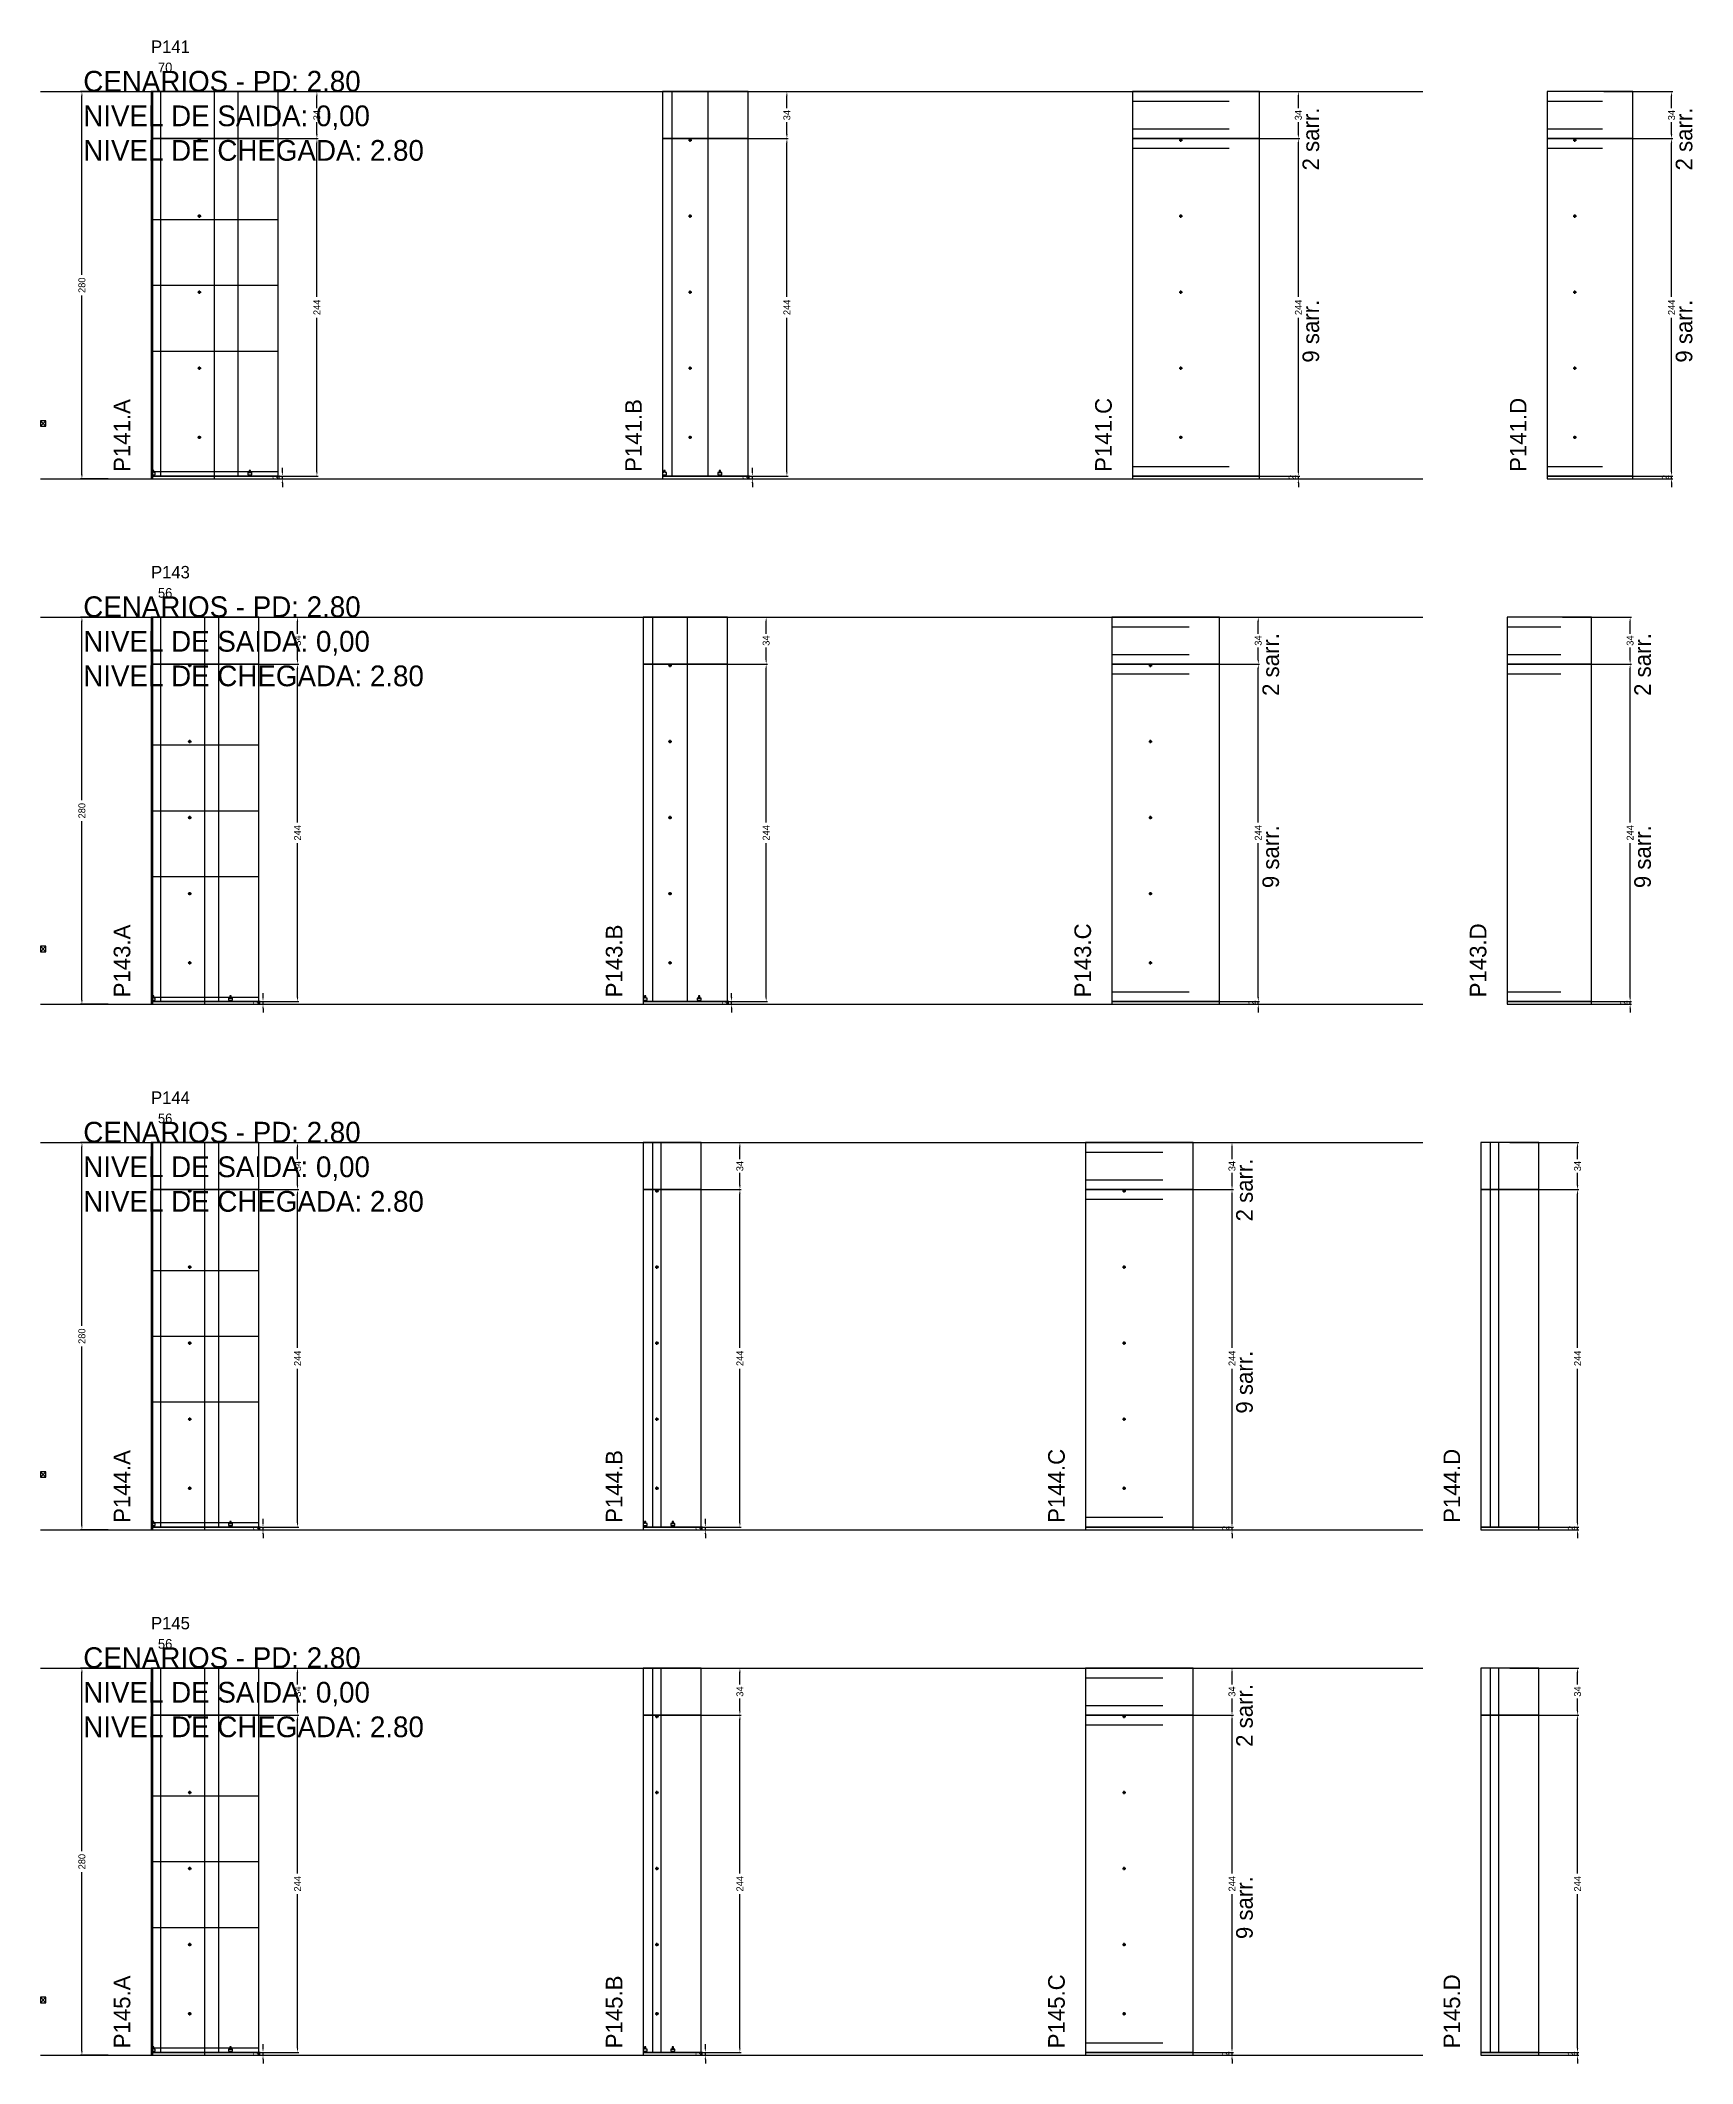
# Model space of a CAD drawing. Header units: centimetres. Extents: x -10500 to 4121, y -45226 to 295.
# Drawn here: x -7000 to -5805, y -35346 to -33883 of the extents above; entities that cross this region are included whole.
import ezdxf

# ---------------------------------------------------------------- set-up
doc = ezdxf.new("R2010")
doc.units = ezdxf.units.CM
doc.linetypes.add('DASHED', pattern=[2, -2])
for name, color, linetype in [('CHAPA', 140, 'Continuous'), ('COTA', 241, 'Continuous'), ('COTAS FURACAO', 16, 'Continuous'), ('Madeira', 30, 'Continuous'), ('MEIO_PONT', 160, 'Continuous'), ('NOMENCLATURA', 7, 'Continuous'), ('Nível', 160, 'Continuous'), ('Painéis', 200, 'Continuous'), ('Perfil Metálico', 150, 'Continuous'), ('SARR_2.2x7', 40, 'Continuous'), ('SARRAFO DE PRESSAO', 200, 'Continuous'), ('texto', 7, 'Continuous'), ('TEXTO_GERAL', 7, 'Continuous')]:
    doc.layers.add(name, color=color, linetype=linetype)
doc.dimstyles.new('PAINEL-NOVA', dxfattribs={"dimtxt": 5, "dimasz": 3, "dimexe": 1, "dimexo": 1, "dimgap": 1, "dimtad": 1, "dimcen": 2.5, "dimazin": 3, "dimtfac": 1, "dimtmove": 0, "dimatfit": 3})

# ---------------------------------------------------------------- blocks, each defined once
blk = doc.blocks.new('_CLOSEDFILLED')
at = {"color": 0, "linetype": 'BYBLOCK'}
blk.add_solid([(-1, 0.16), (0, 0), (-1, -0.16)], dxfattribs=at)
blk = doc.blocks.new('*D2315')
for p, q in [((-6951, -33920), (-6971, -33920)), ((-6970, -34052.5), (-6970, -33923)), ((-6970, -34197), (-6970, -34067.5)), ((-6951, -34200), (-6971, -34200))]:
    blk.add_line(p, q)
at = {"layer": 'Defpoints'}
for p in [(-6950, -33920), (-6970, -34200), (-6950, -34200)]:
    blk.add_point(p, dxfattribs=at)
at = {"layer": 'COTA', "xscale": 3, "yscale": 3}
for p, rotation in [((-6970, -33920), 90), ((-6970, -34200), 270)]:
    blk.add_blockref('_CLOSEDFILLED', p, dxfattribs=dict(at, rotation=rotation))
at = {"layer": 'COTA', "insert": (-6970, -34060), "char_height": 5, "attachment_point": 5, "rotation": 90}
blk.add_mtext('280', dxfattribs=at)
blk = doc.blocks.new('MULDURA')
at = {"layer": 'Paineis'}
for p, q in [((0, 0), (4, 4)), ((4, 0), (0, 4))]:
    blk.add_line(p, q, dxfattribs=at)
blk.add_lwpolyline([(0, 0), (4, 0), (4, 4), (0, 4)], close=True, dxfattribs=at)
blk = doc.blocks.new('*D2317')
for p, q in [((-6849, -33954), (-6799, -33954)), ((-6800, -34068.5), (-6800, -33957)), ((-6800, -34195), (-6800, -34083.5)), ((-6849, -34198), (-6799, -34198))]:
    blk.add_line(p, q)
at = {"layer": 'Defpoints'}
for p in [(-6850, -33954), (-6850, -34198), (-6800, -34198)]:
    blk.add_point(p, dxfattribs=at)
at = {"layer": 'COTA', "xscale": 3, "yscale": 3}
for p, rotation in [((-6800, -33954), 90), ((-6800, -34198), 270)]:
    blk.add_blockref('_CLOSEDFILLED', p, dxfattribs=dict(at, rotation=rotation))
at = {"layer": 'COTA', "insert": (-6800, -34076), "char_height": 5, "attachment_point": 5, "rotation": 90}
blk.add_mtext('244', dxfattribs=at)
blk = doc.blocks.new('*D2318')
for p, q in [((-6849, -33920), (-6799, -33920)), ((-6800, -33932), (-6800, -33923)), ((-6849, -33954), (-6799, -33954)), ((-6800, -33951), (-6800, -33942))]:
    blk.add_line(p, q)
at = {"layer": 'Defpoints'}
for p in [(-6850, -33920), (-6850, -33954), (-6800, -33954)]:
    blk.add_point(p, dxfattribs=at)
at = {"layer": 'COTA', "xscale": 3, "yscale": 3}
for p, rotation in [((-6800, -33920), 90), ((-6800, -33954), 270)]:
    blk.add_blockref('_CLOSEDFILLED', p, dxfattribs=dict(at, rotation=rotation))
at = {"layer": 'COTA', "insert": (-6800, -33937), "char_height": 5, "attachment_point": 5, "rotation": 90}
blk.add_mtext('34', dxfattribs=at)
blk = doc.blocks.new('SLIPTEE')
at = {"layer": 'Paineis'}
blk.add_lwpolyline([(0, 0), (3, 0), (3, 1.5), (2, 1.5), (2, 3), (1, 3), (1, 1.5), (0, 1.5)], close=True, dxfattribs=at)
blk = doc.blocks.new('SLIPTDD')
at = {"layer": 'Paineis'}
blk.add_line((0, 1.5), (3, 1.5), dxfattribs=at)
blk.add_lwpolyline([(0, 0), (3, 0), (3, 1.5), (2, 1.5), (2, 3), (1, 3), (1, 1.5), (0, 1.5)], close=True, dxfattribs=at)
blk = doc.blocks.new('furacao')
at = {"layer": 'COTAS FURACAO'}
for p, q in [((-1.2, 0), (1.2, 0)), ((0, -1.2), (0, 1.2))]:
    blk.add_line(p, q, dxfattribs=at)
blk.add_circle((0, 0), 0.8, dxfattribs=at)
blk = doc.blocks.new('*D2320')
for p, q in [((-6509, -33954), (-6459, -33954)), ((-6460, -34068.5), (-6460, -33957)), ((-6460, -34195), (-6460, -34083.5)), ((-6509, -34198), (-6459, -34198))]:
    blk.add_line(p, q)
at = {"layer": 'Defpoints'}
for p in [(-6510, -33954), (-6510, -34198), (-6460, -34198)]:
    blk.add_point(p, dxfattribs=at)
at = {"layer": 'COTA', "xscale": 3, "yscale": 3}
for p, rotation in [((-6460, -33954), 90), ((-6460, -34198), 270)]:
    blk.add_blockref('_CLOSEDFILLED', p, dxfattribs=dict(at, rotation=rotation))
at = {"layer": 'COTA', "insert": (-6460, -34076), "char_height": 5, "attachment_point": 5, "rotation": 90}
blk.add_mtext('244', dxfattribs=at)
blk = doc.blocks.new('*D2321')
for p, q in [((-6509, -33920), (-6459, -33920)), ((-6460, -33932), (-6460, -33923)), ((-6509, -33954), (-6459, -33954)), ((-6460, -33951), (-6460, -33942))]:
    blk.add_line(p, q)
at = {"layer": 'Defpoints'}
for p in [(-6510, -33920), (-6510, -33954), (-6460, -33954)]:
    blk.add_point(p, dxfattribs=at)
at = {"layer": 'COTA', "xscale": 3, "yscale": 3}
for p, rotation in [((-6460, -33920), 90), ((-6460, -33954), 270)]:
    blk.add_blockref('_CLOSEDFILLED', p, dxfattribs=dict(at, rotation=rotation))
at = {"layer": 'COTA', "insert": (-6460, -33937), "char_height": 5, "attachment_point": 5, "rotation": 90}
blk.add_mtext('34', dxfattribs=at)
blk = doc.blocks.new('*D2323')
for p, q in [((-6139, -33954), (-6089, -33954)), ((-6090, -34068.5), (-6090, -33957)), ((-6090, -34195), (-6090, -34083.5)), ((-6139, -34198), (-6089, -34198))]:
    blk.add_line(p, q)
at = {"layer": 'Defpoints'}
for p in [(-6140, -33954), (-6140, -34198), (-6090, -34198)]:
    blk.add_point(p, dxfattribs=at)
at = {"layer": 'COTA', "xscale": 3, "yscale": 3}
for p, rotation in [((-6090, -33954), 90), ((-6090, -34198), 270)]:
    blk.add_blockref('_CLOSEDFILLED', p, dxfattribs=dict(at, rotation=rotation))
at = {"layer": 'COTA', "insert": (-6090, -34076), "char_height": 5, "attachment_point": 5, "rotation": 90}
blk.add_mtext('244', dxfattribs=at)
blk = doc.blocks.new('*D2324')
for p, q in [((-6139, -33920), (-6089, -33920)), ((-6090, -33932), (-6090, -33923)), ((-6139, -33954), (-6089, -33954)), ((-6090, -33951), (-6090, -33942))]:
    blk.add_line(p, q)
at = {"layer": 'Defpoints'}
for p in [(-6140, -33920), (-6140, -33954), (-6090, -33954)]:
    blk.add_point(p, dxfattribs=at)
at = {"layer": 'COTA', "xscale": 3, "yscale": 3}
for p, rotation in [((-6090, -33920), 90), ((-6090, -33954), 270)]:
    blk.add_blockref('_CLOSEDFILLED', p, dxfattribs=dict(at, rotation=rotation))
at = {"layer": 'COTA', "insert": (-6090, -33937), "char_height": 5, "attachment_point": 5, "rotation": 90}
blk.add_mtext('34', dxfattribs=at)
blk = doc.blocks.new('*D2326')
for p, q in [((-5869, -33954), (-5819, -33954)), ((-5820, -34068.5), (-5820, -33957)), ((-5820, -34195), (-5820, -34083.5)), ((-5869, -34198), (-5819, -34198))]:
    blk.add_line(p, q)
at = {"layer": 'Defpoints'}
for p in [(-5870, -33954), (-5870, -34198), (-5820, -34198)]:
    blk.add_point(p, dxfattribs=at)
at = {"layer": 'COTA', "xscale": 3, "yscale": 3}
for p, rotation in [((-5820, -33954), 90), ((-5820, -34198), 270)]:
    blk.add_blockref('_CLOSEDFILLED', p, dxfattribs=dict(at, rotation=rotation))
at = {"layer": 'COTA', "insert": (-5820, -34076), "char_height": 5, "attachment_point": 5, "rotation": 90}
blk.add_mtext('244', dxfattribs=at)
blk = doc.blocks.new('*D2327')
for p, q in [((-5869, -33920), (-5819, -33920)), ((-5820, -33932), (-5820, -33923)), ((-5869, -33954), (-5819, -33954)), ((-5820, -33951), (-5820, -33942))]:
    blk.add_line(p, q)
at = {"layer": 'Defpoints'}
for p in [(-5870, -33920), (-5870, -33954), (-5820, -33954)]:
    blk.add_point(p, dxfattribs=at)
at = {"layer": 'COTA', "xscale": 3, "yscale": 3}
for p, rotation in [((-5820, -33920), 90), ((-5820, -33954), 270)]:
    blk.add_blockref('_CLOSEDFILLED', p, dxfattribs=dict(at, rotation=rotation))
at = {"layer": 'COTA', "insert": (-5820, -33937), "char_height": 5, "attachment_point": 5, "rotation": 90}
blk.add_mtext('34', dxfattribs=at)
blk = doc.blocks.new('*D2341')
for p, q in [((-6951, -34300), (-6971, -34300)), ((-6970, -34432.5), (-6970, -34303)), ((-6970, -34577), (-6970, -34447.5)), ((-6951, -34580), (-6971, -34580))]:
    blk.add_line(p, q)
at = {"layer": 'Defpoints'}
for p in [(-6950, -34300), (-6970, -34580), (-6950, -34580)]:
    blk.add_point(p, dxfattribs=at)
at = {"layer": 'COTA', "xscale": 3, "yscale": 3}
for p, rotation in [((-6970, -34300), 90), ((-6970, -34580), 270)]:
    blk.add_blockref('_CLOSEDFILLED', p, dxfattribs=dict(at, rotation=rotation))
at = {"layer": 'COTA', "insert": (-6970, -34440), "char_height": 5, "attachment_point": 5, "rotation": 90}
blk.add_mtext('280', dxfattribs=at)
blk = doc.blocks.new('*D2343')
for p, q in [((-6863, -34334), (-6813, -34334)), ((-6814, -34448.5), (-6814, -34337)), ((-6814, -34575), (-6814, -34463.5)), ((-6863, -34578), (-6813, -34578))]:
    blk.add_line(p, q)
at = {"layer": 'Defpoints'}
for p in [(-6864, -34334), (-6864, -34578), (-6814, -34578)]:
    blk.add_point(p, dxfattribs=at)
at = {"layer": 'COTA', "xscale": 3, "yscale": 3}
for p, rotation in [((-6814, -34334), 90), ((-6814, -34578), 270)]:
    blk.add_blockref('_CLOSEDFILLED', p, dxfattribs=dict(at, rotation=rotation))
at = {"layer": 'COTA', "insert": (-6814, -34456), "char_height": 5, "attachment_point": 5, "rotation": 90}
blk.add_mtext('244', dxfattribs=at)
blk = doc.blocks.new('*D2344')
for p, q in [((-6863, -34300), (-6813, -34300)), ((-6814, -34312), (-6814, -34303)), ((-6863, -34334), (-6813, -34334)), ((-6814, -34331), (-6814, -34322))]:
    blk.add_line(p, q)
at = {"layer": 'Defpoints'}
for p in [(-6864, -34300), (-6864, -34334), (-6814, -34334)]:
    blk.add_point(p, dxfattribs=at)
at = {"layer": 'COTA', "xscale": 3, "yscale": 3}
for p, rotation in [((-6814, -34300), 90), ((-6814, -34334), 270)]:
    blk.add_blockref('_CLOSEDFILLED', p, dxfattribs=dict(at, rotation=rotation))
at = {"layer": 'COTA', "insert": (-6814, -34317), "char_height": 5, "attachment_point": 5, "rotation": 90}
blk.add_mtext('34', dxfattribs=at)
blk = doc.blocks.new('*D2346')
for p, q in [((-6524, -34334), (-6474, -34334)), ((-6475, -34448.5), (-6475, -34337)), ((-6475, -34575), (-6475, -34463.5)), ((-6524, -34578), (-6474, -34578))]:
    blk.add_line(p, q)
at = {"layer": 'Defpoints'}
for p in [(-6525, -34334), (-6525, -34578), (-6475, -34578)]:
    blk.add_point(p, dxfattribs=at)
at = {"layer": 'COTA', "xscale": 3, "yscale": 3}
for p, rotation in [((-6475, -34334), 90), ((-6475, -34578), 270)]:
    blk.add_blockref('_CLOSEDFILLED', p, dxfattribs=dict(at, rotation=rotation))
at = {"layer": 'COTA', "insert": (-6475, -34456), "char_height": 5, "attachment_point": 5, "rotation": 90}
blk.add_mtext('244', dxfattribs=at)
blk = doc.blocks.new('*D2347')
for p, q in [((-6524, -34300), (-6474, -34300)), ((-6475, -34312), (-6475, -34303)), ((-6524, -34334), (-6474, -34334)), ((-6475, -34331), (-6475, -34322))]:
    blk.add_line(p, q)
at = {"layer": 'Defpoints'}
for p in [(-6525, -34300), (-6525, -34334), (-6475, -34334)]:
    blk.add_point(p, dxfattribs=at)
at = {"layer": 'COTA', "xscale": 3, "yscale": 3}
for p, rotation in [((-6475, -34300), 90), ((-6475, -34334), 270)]:
    blk.add_blockref('_CLOSEDFILLED', p, dxfattribs=dict(at, rotation=rotation))
at = {"layer": 'COTA', "insert": (-6475, -34317), "char_height": 5, "attachment_point": 5, "rotation": 90}
blk.add_mtext('34', dxfattribs=at)
blk = doc.blocks.new('*D2349')
for p, q in [((-6168, -34334), (-6118, -34334)), ((-6119, -34448.5), (-6119, -34337)), ((-6119, -34575), (-6119, -34463.5)), ((-6168, -34578), (-6118, -34578))]:
    blk.add_line(p, q)
at = {"layer": 'Defpoints'}
for p in [(-6169, -34334), (-6169, -34578), (-6119, -34578)]:
    blk.add_point(p, dxfattribs=at)
at = {"layer": 'COTA', "xscale": 3, "yscale": 3}
for p, rotation in [((-6119, -34334), 90), ((-6119, -34578), 270)]:
    blk.add_blockref('_CLOSEDFILLED', p, dxfattribs=dict(at, rotation=rotation))
at = {"layer": 'COTA', "insert": (-6119, -34456), "char_height": 5, "attachment_point": 5, "rotation": 90}
blk.add_mtext('244', dxfattribs=at)
blk = doc.blocks.new('*D2350')
for p, q in [((-6168, -34300), (-6118, -34300)), ((-6119, -34312), (-6119, -34303)), ((-6168, -34334), (-6118, -34334)), ((-6119, -34331), (-6119, -34322))]:
    blk.add_line(p, q)
at = {"layer": 'Defpoints'}
for p in [(-6169, -34300), (-6169, -34334), (-6119, -34334)]:
    blk.add_point(p, dxfattribs=at)
at = {"layer": 'COTA', "xscale": 3, "yscale": 3}
for p, rotation in [((-6119, -34300), 90), ((-6119, -34334), 270)]:
    blk.add_blockref('_CLOSEDFILLED', p, dxfattribs=dict(at, rotation=rotation))
at = {"layer": 'COTA', "insert": (-6119, -34317), "char_height": 5, "attachment_point": 5, "rotation": 90}
blk.add_mtext('34', dxfattribs=at)
blk = doc.blocks.new('*D2352')
for p, q in [((-5899, -34334), (-5849, -34334)), ((-5850, -34448.5), (-5850, -34337)), ((-5850, -34575), (-5850, -34463.5)), ((-5899, -34578), (-5849, -34578))]:
    blk.add_line(p, q)
at = {"layer": 'Defpoints'}
for p in [(-5900, -34334), (-5900, -34578), (-5850, -34578)]:
    blk.add_point(p, dxfattribs=at)
at = {"layer": 'COTA', "xscale": 3, "yscale": 3}
for p, rotation in [((-5850, -34334), 90), ((-5850, -34578), 270)]:
    blk.add_blockref('_CLOSEDFILLED', p, dxfattribs=dict(at, rotation=rotation))
at = {"layer": 'COTA', "insert": (-5850, -34456), "char_height": 5, "attachment_point": 5, "rotation": 90}
blk.add_mtext('244', dxfattribs=at)
blk = doc.blocks.new('*D2353')
for p, q in [((-5899, -34300), (-5849, -34300)), ((-5850, -34312), (-5850, -34303)), ((-5899, -34334), (-5849, -34334)), ((-5850, -34331), (-5850, -34322))]:
    blk.add_line(p, q)
at = {"layer": 'Defpoints'}
for p in [(-5900, -34300), (-5900, -34334), (-5850, -34334)]:
    blk.add_point(p, dxfattribs=at)
at = {"layer": 'COTA', "xscale": 3, "yscale": 3}
for p, rotation in [((-5850, -34300), 90), ((-5850, -34334), 270)]:
    blk.add_blockref('_CLOSEDFILLED', p, dxfattribs=dict(at, rotation=rotation))
at = {"layer": 'COTA', "insert": (-5850, -34317), "char_height": 5, "attachment_point": 5, "rotation": 90}
blk.add_mtext('34', dxfattribs=at)
blk = doc.blocks.new('*D2367')
for p, q in [((-6951, -34680), (-6971, -34680)), ((-6970, -34812.5), (-6970, -34683)), ((-6970, -34957), (-6970, -34827.5)), ((-6951, -34960), (-6971, -34960))]:
    blk.add_line(p, q)
at = {"layer": 'Defpoints'}
for p in [(-6950, -34680), (-6970, -34960), (-6950, -34960)]:
    blk.add_point(p, dxfattribs=at)
at = {"layer": 'COTA', "xscale": 3, "yscale": 3}
for p, rotation in [((-6970, -34680), 90), ((-6970, -34960), 270)]:
    blk.add_blockref('_CLOSEDFILLED', p, dxfattribs=dict(at, rotation=rotation))
at = {"layer": 'COTA', "insert": (-6970, -34820), "char_height": 5, "attachment_point": 5, "rotation": 90}
blk.add_mtext('280', dxfattribs=at)
blk = doc.blocks.new('*D2369')
for p, q in [((-6863, -34714), (-6813, -34714)), ((-6814, -34828.5), (-6814, -34717)), ((-6814, -34955), (-6814, -34843.5)), ((-6863, -34958), (-6813, -34958))]:
    blk.add_line(p, q)
at = {"layer": 'Defpoints'}
for p in [(-6864, -34714), (-6864, -34958), (-6814, -34958)]:
    blk.add_point(p, dxfattribs=at)
at = {"layer": 'COTA', "xscale": 3, "yscale": 3}
for p, rotation in [((-6814, -34714), 90), ((-6814, -34958), 270)]:
    blk.add_blockref('_CLOSEDFILLED', p, dxfattribs=dict(at, rotation=rotation))
at = {"layer": 'COTA', "insert": (-6814, -34836), "char_height": 5, "attachment_point": 5, "rotation": 90}
blk.add_mtext('244', dxfattribs=at)
blk = doc.blocks.new('*D2370')
for p, q in [((-6863, -34680), (-6813, -34680)), ((-6814, -34692), (-6814, -34683)), ((-6814, -34711), (-6814, -34702)), ((-6863, -34714), (-6813, -34714))]:
    blk.add_line(p, q)
at = {"layer": 'Defpoints'}
for p in [(-6864, -34680), (-6864, -34714), (-6814, -34714)]:
    blk.add_point(p, dxfattribs=at)
at = {"layer": 'COTA', "xscale": 3, "yscale": 3}
for p, rotation in [((-6814, -34680), 90), ((-6814, -34714), 270)]:
    blk.add_blockref('_CLOSEDFILLED', p, dxfattribs=dict(at, rotation=rotation))
at = {"layer": 'COTA', "insert": (-6814, -34697), "char_height": 5, "attachment_point": 5, "rotation": 90}
blk.add_mtext('34', dxfattribs=at)
blk = doc.blocks.new('*D2372')
for p, q in [((-6543, -34714), (-6493, -34714)), ((-6494, -34828.5), (-6494, -34717)), ((-6494, -34955), (-6494, -34843.5)), ((-6543, -34958), (-6493, -34958))]:
    blk.add_line(p, q)
at = {"layer": 'Defpoints'}
for p in [(-6544, -34714), (-6544, -34958), (-6494, -34958)]:
    blk.add_point(p, dxfattribs=at)
at = {"layer": 'COTA', "xscale": 3, "yscale": 3}
for p, rotation in [((-6494, -34714), 90), ((-6494, -34958), 270)]:
    blk.add_blockref('_CLOSEDFILLED', p, dxfattribs=dict(at, rotation=rotation))
at = {"layer": 'COTA', "insert": (-6494, -34836), "char_height": 5, "attachment_point": 5, "rotation": 90}
blk.add_mtext('244', dxfattribs=at)
blk = doc.blocks.new('*D2373')
for p, q in [((-6543, -34680), (-6493, -34680)), ((-6494, -34692), (-6494, -34683)), ((-6494, -34711), (-6494, -34702)), ((-6543, -34714), (-6493, -34714))]:
    blk.add_line(p, q)
at = {"layer": 'Defpoints'}
for p in [(-6544, -34680), (-6544, -34714), (-6494, -34714)]:
    blk.add_point(p, dxfattribs=at)
at = {"layer": 'COTA', "xscale": 3, "yscale": 3}
for p, rotation in [((-6494, -34680), 90), ((-6494, -34714), 270)]:
    blk.add_blockref('_CLOSEDFILLED', p, dxfattribs=dict(at, rotation=rotation))
at = {"layer": 'COTA', "insert": (-6494, -34697), "char_height": 5, "attachment_point": 5, "rotation": 90}
blk.add_mtext('34', dxfattribs=at)
blk = doc.blocks.new('*D2375')
for p, q in [((-6187, -34714), (-6137, -34714)), ((-6138, -34828.5), (-6138, -34717)), ((-6138, -34955), (-6138, -34843.5)), ((-6187, -34958), (-6137, -34958))]:
    blk.add_line(p, q)
at = {"layer": 'Defpoints'}
for p in [(-6188, -34714), (-6188, -34958), (-6138, -34958)]:
    blk.add_point(p, dxfattribs=at)
at = {"layer": 'COTA', "xscale": 3, "yscale": 3}
for p, rotation in [((-6138, -34714), 90), ((-6138, -34958), 270)]:
    blk.add_blockref('_CLOSEDFILLED', p, dxfattribs=dict(at, rotation=rotation))
at = {"layer": 'COTA', "insert": (-6138, -34836), "char_height": 5, "attachment_point": 5, "rotation": 90}
blk.add_mtext('244', dxfattribs=at)
blk = doc.blocks.new('*D2376')
for p, q in [((-6187, -34680), (-6137, -34680)), ((-6138, -34692), (-6138, -34683)), ((-6138, -34711), (-6138, -34702)), ((-6187, -34714), (-6137, -34714))]:
    blk.add_line(p, q)
at = {"layer": 'Defpoints'}
for p in [(-6188, -34680), (-6188, -34714), (-6138, -34714)]:
    blk.add_point(p, dxfattribs=at)
at = {"layer": 'COTA', "xscale": 3, "yscale": 3}
for p, rotation in [((-6138, -34680), 90), ((-6138, -34714), 270)]:
    blk.add_blockref('_CLOSEDFILLED', p, dxfattribs=dict(at, rotation=rotation))
at = {"layer": 'COTA', "insert": (-6138, -34697), "char_height": 5, "attachment_point": 5, "rotation": 90}
blk.add_mtext('34', dxfattribs=at)
blk = doc.blocks.new('*D2378')
for p, q in [((-5937, -34714), (-5887, -34714)), ((-5888, -34828.5), (-5888, -34717)), ((-5888, -34955), (-5888, -34843.5)), ((-5937, -34958), (-5887, -34958))]:
    blk.add_line(p, q)
at = {"layer": 'Defpoints'}
for p in [(-5938, -34714), (-5938, -34958), (-5888, -34958)]:
    blk.add_point(p, dxfattribs=at)
at = {"layer": 'COTA', "xscale": 3, "yscale": 3}
for p, rotation in [((-5888, -34714), 90), ((-5888, -34958), 270)]:
    blk.add_blockref('_CLOSEDFILLED', p, dxfattribs=dict(at, rotation=rotation))
at = {"layer": 'COTA', "insert": (-5888, -34836), "char_height": 5, "attachment_point": 5, "rotation": 90}
blk.add_mtext('244', dxfattribs=at)
blk = doc.blocks.new('*D2379')
for p, q in [((-5937, -34680), (-5887, -34680)), ((-5888, -34692), (-5888, -34683)), ((-5888, -34711), (-5888, -34702)), ((-5937, -34714), (-5887, -34714))]:
    blk.add_line(p, q)
at = {"layer": 'Defpoints'}
for p in [(-5938, -34680), (-5938, -34714), (-5888, -34714)]:
    blk.add_point(p, dxfattribs=at)
at = {"layer": 'COTA', "xscale": 3, "yscale": 3}
for p, rotation in [((-5888, -34680), 90), ((-5888, -34714), 270)]:
    blk.add_blockref('_CLOSEDFILLED', p, dxfattribs=dict(at, rotation=rotation))
at = {"layer": 'COTA', "insert": (-5888, -34697), "char_height": 5, "attachment_point": 5, "rotation": 90}
blk.add_mtext('34', dxfattribs=at)
blk = doc.blocks.new('*D2393')
for p, q in [((-6951, -35060), (-6971, -35060)), ((-6970, -35192.5), (-6970, -35063)), ((-6970, -35337), (-6970, -35207.5)), ((-6951, -35340), (-6971, -35340))]:
    blk.add_line(p, q)
at = {"layer": 'Defpoints'}
for p in [(-6950, -35060), (-6970, -35340), (-6950, -35340)]:
    blk.add_point(p, dxfattribs=at)
at = {"layer": 'COTA', "xscale": 3, "yscale": 3}
for p, rotation in [((-6970, -35060), 90), ((-6970, -35340), 270)]:
    blk.add_blockref('_CLOSEDFILLED', p, dxfattribs=dict(at, rotation=rotation))
at = {"layer": 'COTA', "insert": (-6970, -35200), "char_height": 5, "attachment_point": 5, "rotation": 90}
blk.add_mtext('280', dxfattribs=at)
blk = doc.blocks.new('*D2395')
for p, q in [((-6863, -35094), (-6813, -35094)), ((-6814, -35208.5), (-6814, -35097)), ((-6814, -35335), (-6814, -35223.5)), ((-6863, -35338), (-6813, -35338))]:
    blk.add_line(p, q)
at = {"layer": 'Defpoints'}
for p in [(-6864, -35094), (-6864, -35338), (-6814, -35338)]:
    blk.add_point(p, dxfattribs=at)
at = {"layer": 'COTA', "xscale": 3, "yscale": 3}
for p, rotation in [((-6814, -35094), 90), ((-6814, -35338), 270)]:
    blk.add_blockref('_CLOSEDFILLED', p, dxfattribs=dict(at, rotation=rotation))
at = {"layer": 'COTA', "insert": (-6814, -35216), "char_height": 5, "attachment_point": 5, "rotation": 90}
blk.add_mtext('244', dxfattribs=at)
blk = doc.blocks.new('*D2396')
for p, q in [((-6863, -35060), (-6813, -35060)), ((-6814, -35072), (-6814, -35063)), ((-6814, -35091), (-6814, -35082)), ((-6863, -35094), (-6813, -35094))]:
    blk.add_line(p, q)
at = {"layer": 'Defpoints'}
for p in [(-6864, -35060), (-6864, -35094), (-6814, -35094)]:
    blk.add_point(p, dxfattribs=at)
at = {"layer": 'COTA', "xscale": 3, "yscale": 3}
for p, rotation in [((-6814, -35060), 90), ((-6814, -35094), 270)]:
    blk.add_blockref('_CLOSEDFILLED', p, dxfattribs=dict(at, rotation=rotation))
at = {"layer": 'COTA', "insert": (-6814, -35077), "char_height": 5, "attachment_point": 5, "rotation": 90}
blk.add_mtext('34', dxfattribs=at)
blk = doc.blocks.new('*D2398')
for p, q in [((-6543, -35094), (-6493, -35094)), ((-6494, -35208.5), (-6494, -35097)), ((-6494, -35335), (-6494, -35223.5)), ((-6543, -35338), (-6493, -35338))]:
    blk.add_line(p, q)
at = {"layer": 'Defpoints'}
for p in [(-6544, -35094), (-6544, -35338), (-6494, -35338)]:
    blk.add_point(p, dxfattribs=at)
at = {"layer": 'COTA', "xscale": 3, "yscale": 3}
for p, rotation in [((-6494, -35094), 90), ((-6494, -35338), 270)]:
    blk.add_blockref('_CLOSEDFILLED', p, dxfattribs=dict(at, rotation=rotation))
at = {"layer": 'COTA', "insert": (-6494, -35216), "char_height": 5, "attachment_point": 5, "rotation": 90}
blk.add_mtext('244', dxfattribs=at)
blk = doc.blocks.new('*D2399')
for p, q in [((-6543, -35060), (-6493, -35060)), ((-6494, -35072), (-6494, -35063)), ((-6494, -35091), (-6494, -35082)), ((-6543, -35094), (-6493, -35094))]:
    blk.add_line(p, q)
at = {"layer": 'Defpoints'}
for p in [(-6544, -35060), (-6544, -35094), (-6494, -35094)]:
    blk.add_point(p, dxfattribs=at)
at = {"layer": 'COTA', "xscale": 3, "yscale": 3}
for p, rotation in [((-6494, -35060), 90), ((-6494, -35094), 270)]:
    blk.add_blockref('_CLOSEDFILLED', p, dxfattribs=dict(at, rotation=rotation))
at = {"layer": 'COTA', "insert": (-6494, -35077), "char_height": 5, "attachment_point": 5, "rotation": 90}
blk.add_mtext('34', dxfattribs=at)
blk = doc.blocks.new('*D2401')
for p, q in [((-6187, -35094), (-6137, -35094)), ((-6138, -35208.5), (-6138, -35097)), ((-6138, -35335), (-6138, -35223.5)), ((-6187, -35338), (-6137, -35338))]:
    blk.add_line(p, q)
at = {"layer": 'Defpoints'}
for p in [(-6188, -35094), (-6188, -35338), (-6138, -35338)]:
    blk.add_point(p, dxfattribs=at)
at = {"layer": 'COTA', "xscale": 3, "yscale": 3}
for p, rotation in [((-6138, -35094), 90), ((-6138, -35338), 270)]:
    blk.add_blockref('_CLOSEDFILLED', p, dxfattribs=dict(at, rotation=rotation))
at = {"layer": 'COTA', "insert": (-6138, -35216), "char_height": 5, "attachment_point": 5, "rotation": 90}
blk.add_mtext('244', dxfattribs=at)
blk = doc.blocks.new('*D2402')
for p, q in [((-6187, -35060), (-6137, -35060)), ((-6138, -35072), (-6138, -35063)), ((-6138, -35091), (-6138, -35082)), ((-6187, -35094), (-6137, -35094))]:
    blk.add_line(p, q)
at = {"layer": 'Defpoints'}
for p in [(-6188, -35060), (-6188, -35094), (-6138, -35094)]:
    blk.add_point(p, dxfattribs=at)
at = {"layer": 'COTA', "xscale": 3, "yscale": 3}
for p, rotation in [((-6138, -35060), 90), ((-6138, -35094), 270)]:
    blk.add_blockref('_CLOSEDFILLED', p, dxfattribs=dict(at, rotation=rotation))
at = {"layer": 'COTA', "insert": (-6138, -35077), "char_height": 5, "attachment_point": 5, "rotation": 90}
blk.add_mtext('34', dxfattribs=at)
blk = doc.blocks.new('*D2404')
for p, q in [((-5937, -35094), (-5887, -35094)), ((-5888, -35208.5), (-5888, -35097)), ((-5888, -35335), (-5888, -35223.5)), ((-5937, -35338), (-5887, -35338))]:
    blk.add_line(p, q)
at = {"layer": 'Defpoints'}
for p in [(-5938, -35094), (-5938, -35338), (-5888, -35338)]:
    blk.add_point(p, dxfattribs=at)
at = {"layer": 'COTA', "xscale": 3, "yscale": 3}
for p, rotation in [((-5888, -35094), 90), ((-5888, -35338), 270)]:
    blk.add_blockref('_CLOSEDFILLED', p, dxfattribs=dict(at, rotation=rotation))
at = {"layer": 'COTA', "insert": (-5888, -35216), "char_height": 5, "attachment_point": 5, "rotation": 90}
blk.add_mtext('244', dxfattribs=at)
blk = doc.blocks.new('*D2405')
for p, q in [((-5937, -35060), (-5887, -35060)), ((-5888, -35072), (-5888, -35063)), ((-5888, -35091), (-5888, -35082)), ((-5937, -35094), (-5887, -35094))]:
    blk.add_line(p, q)
at = {"layer": 'Defpoints'}
for p in [(-5938, -35060), (-5938, -35094), (-5888, -35094)]:
    blk.add_point(p, dxfattribs=at)
at = {"layer": 'COTA', "xscale": 3, "yscale": 3}
for p, rotation in [((-5888, -35060), 90), ((-5888, -35094), 270)]:
    blk.add_blockref('_CLOSEDFILLED', p, dxfattribs=dict(at, rotation=rotation))
at = {"layer": 'COTA', "insert": (-5888, -35077), "char_height": 5, "attachment_point": 5, "rotation": 90}
blk.add_mtext('34', dxfattribs=at)

msp = doc.modelspace()

# ---------------------------------------------------------------- linework, layer by layer
at = {"layer": 'CHAPA'}
for points in [[(-6920, -34200), (-6918.8, -34200), (-6918.8, -33920), (-6920, -33920)], [(-6920, -34580), (-6918.8, -34580), (-6918.8, -34300), (-6920, -34300)], [(-6920, -34960), (-6918.8, -34960), (-6918.8, -34680), (-6920, -34680)], [(-6920, -35340), (-6918.8, -35340), (-6918.8, -35060), (-6920, -35060)]]:
    msp.add_lwpolyline(points, close=True, dxfattribs=at)
at = {"layer": 'Madeira'}
for points in [[(-6920, -34012.4), (-6828, -34012.4)], [(-6920, -34107.6), (-6828, -34107.6)], [(-6920, -34392.4), (-6842, -34392.4)], [(-6920, -34487.6), (-6842, -34487.6)], [(-6920, -34772.4), (-6842, -34772.4)], [(-6920, -34867.6), (-6842, -34867.6)], [(-6920, -35152.4), (-6842, -35152.4)], [(-6920, -35247.6), (-6842, -35247.6)]]:
    msp.add_lwpolyline(points, dxfattribs=at)
at = {"layer": 'MEIO_PONT'}
for points in [[(-6920, -34060), (-6828, -34060)], [(-6920, -34440), (-6842, -34440)], [(-6920, -34820), (-6842, -34820)], [(-6920, -35200), (-6842, -35200)]]:
    msp.add_lwpolyline(points, dxfattribs=at)
at = {"layer": 'Nível', "linetype": 'DASHED'}
for points in [[(-7000, -33920), (-6000, -33920)], [(-7000, -34200), (-6000, -34200)], [(-7000, -34300), (-6000, -34300)], [(-7000, -34580), (-6000, -34580)], [(-7000, -34680), (-6000, -34680)], [(-7000, -34960), (-6000, -34960)], [(-7000, -35060), (-6000, -35060)], [(-7000, -35340), (-6000, -35340)]]:
    msp.add_lwpolyline(points, dxfattribs=at)
at = {"layer": 'Painéis'}
for points in [[(-6920, -33954), (-6828, -33954), (-6828, -33920), (-6920, -33920)], [(-6920, -34200), (-6828, -34200), (-6828, -33920), (-6920, -33920)], [(-6550, -33954), (-6488, -33954), (-6488, -33920), (-6550, -33920)], [(-6210, -33954), (-6118, -33954), (-6118, -33920), (-6210, -33920)], [(-5910, -33954), (-5848, -33954), (-5848, -33920), (-5910, -33920)], [(-6920, -34198), (-6828, -34198), (-6828, -33954), (-6920, -33954)], [(-6550, -34198), (-6488, -34198), (-6488, -33954), (-6550, -33954)], [(-6210, -34198), (-6118, -34198), (-6118, -33954), (-6210, -33954)], [(-5910, -34198), (-5848, -34198), (-5848, -33954), (-5910, -33954)], [(-6920, -34200), (-6828, -34200), (-6828, -34198), (-6920, -34198)], [(-6550, -34200), (-6488, -34200), (-6488, -34198), (-6550, -34198)], [(-6210, -34200), (-6118, -34200), (-6118, -34198), (-6210, -34198)], [(-5910, -34200), (-5848, -34200), (-5848, -34198), (-5910, -34198)], [(-6920, -34334), (-6842, -34334), (-6842, -34300), (-6920, -34300)], [(-6920, -34580), (-6842, -34580), (-6842, -34300), (-6920, -34300)], [(-6564, -34334), (-6503, -34334), (-6503, -34300), (-6564, -34300)], [(-6225, -34334), (-6147, -34334), (-6147, -34300), (-6225, -34300)], [(-5939, -34334), (-5878, -34334), (-5878, -34300), (-5939, -34300)], [(-6920, -34578), (-6842, -34578), (-6842, -34334), (-6920, -34334)], [(-6564, -34578), (-6503, -34578), (-6503, -34334), (-6564, -34334)], [(-6225, -34578), (-6147, -34578), (-6147, -34334), (-6225, -34334)], [(-5939, -34578), (-5878, -34578), (-5878, -34334), (-5939, -34334)], [(-6920, -34580), (-6842, -34580), (-6842, -34578), (-6920, -34578)], [(-6564, -34580), (-6503, -34580), (-6503, -34578), (-6564, -34578)], [(-6225, -34580), (-6147, -34580), (-6147, -34578), (-6225, -34578)], [(-5939, -34580), (-5878, -34580), (-5878, -34578), (-5939, -34578)], [(-6920, -34714), (-6842, -34714), (-6842, -34680), (-6920, -34680)], [(-6920, -34960), (-6842, -34960), (-6842, -34680), (-6920, -34680)], [(-6564, -34714), (-6522, -34714), (-6522, -34680), (-6564, -34680)], [(-6244, -34714), (-6166, -34714), (-6166, -34680), (-6244, -34680)], [(-5958, -34714), (-5916, -34714), (-5916, -34680), (-5958, -34680)], [(-6920, -34958), (-6842, -34958), (-6842, -34714), (-6920, -34714)], [(-6564, -34958), (-6522, -34958), (-6522, -34714), (-6564, -34714)], [(-6244, -34958), (-6166, -34958), (-6166, -34714), (-6244, -34714)], [(-5958, -34958), (-5916, -34958), (-5916, -34714), (-5958, -34714)], [(-6920, -34960), (-6842, -34960), (-6842, -34958), (-6920, -34958)], [(-6564, -34960), (-6522, -34960), (-6522, -34958), (-6564, -34958)], [(-6244, -34960), (-6166, -34960), (-6166, -34958), (-6244, -34958)], [(-5958, -34960), (-5916, -34960), (-5916, -34958), (-5958, -34958)], [(-6920, -35094), (-6842, -35094), (-6842, -35060), (-6920, -35060)], [(-6920, -35340), (-6842, -35340), (-6842, -35060), (-6920, -35060)], [(-6564, -35094), (-6522, -35094), (-6522, -35060), (-6564, -35060)], [(-6244, -35094), (-6166, -35094), (-6166, -35060), (-6244, -35060)], [(-5958, -35094), (-5916, -35094), (-5916, -35060), (-5958, -35060)], [(-6920, -35338), (-6842, -35338), (-6842, -35094), (-6920, -35094)], [(-6564, -35338), (-6522, -35338), (-6522, -35094), (-6564, -35094)], [(-6244, -35338), (-6166, -35338), (-6166, -35094), (-6244, -35094)], [(-5958, -35338), (-5916, -35338), (-5916, -35094), (-5958, -35094)], [(-6920, -35340), (-6842, -35340), (-6842, -35338), (-6920, -35338)], [(-6564, -35340), (-6522, -35340), (-6522, -35338), (-6564, -35338)], [(-6244, -35340), (-6166, -35340), (-6166, -35338), (-6244, -35338)], [(-5958, -35340), (-5916, -35340), (-5916, -35338), (-5958, -35338)]]:
    msp.add_lwpolyline(points, close=True, dxfattribs=at)
at = {"layer": 'Perfil Metálico'}
for p, q in [((-6874, -34200), (-6874, -33920)), ((-6881, -34580), (-6881, -34300)), ((-6881, -34960), (-6881, -34680)), ((-6881, -35340), (-6881, -35060))]:
    msp.add_line(p, q, dxfattribs=at)
at = {"layer": 'SARR_2.2x7'}
for points in [[(-6913, -33954), (-6913, -33920)], [(-6857, -33954), (-6857, -33920)], [(-6543, -33954), (-6543, -33920)], [(-6517, -33954), (-6517, -33920)], [(-6210, -33927), (-6140, -33927)], [(-5910, -33927), (-5870, -33927)], [(-6210, -33947), (-6140, -33947)], [(-5910, -33947), (-5870, -33947)], [(-6210, -33961), (-6140, -33961)], [(-5910, -33961), (-5870, -33961)], [(-6210, -34191), (-6140, -34191)], [(-5910, -34191), (-5870, -34191)], [(-6913, -34334), (-6913, -34300)], [(-6871, -34334), (-6871, -34300)], [(-6557, -34334), (-6557, -34300)], [(-6532, -34334), (-6532, -34300)], [(-6225, -34307), (-6169, -34307)], [(-5939, -34307), (-5900, -34307)], [(-6225, -34327), (-6169, -34327)], [(-5939, -34327), (-5900, -34327)], [(-6225, -34341), (-6169, -34341)], [(-5939, -34341), (-5900, -34341)], [(-6225, -34571), (-6169, -34571)], [(-5939, -34571), (-5900, -34571)], [(-6913, -34714), (-6913, -34680)], [(-6871, -34714), (-6871, -34680)], [(-6557, -34714), (-6557, -34680)], [(-6551, -34714), (-6551, -34680)], [(-6244, -34687), (-6188, -34687)], [(-5951, -34714), (-5951, -34680)], [(-5945, -34714), (-5945, -34680)], [(-6244, -34707), (-6188, -34707)], [(-6244, -34721), (-6188, -34721)], [(-6244, -34951), (-6188, -34951)], [(-6913, -35094), (-6913, -35060)], [(-6871, -35094), (-6871, -35060)], [(-6557, -35094), (-6557, -35060)], [(-6551, -35094), (-6551, -35060)], [(-6244, -35067), (-6188, -35067)], [(-5951, -35094), (-5951, -35060)], [(-5945, -35094), (-5945, -35060)], [(-6244, -35087), (-6188, -35087)], [(-6244, -35101), (-6188, -35101)], [(-6244, -35331), (-6188, -35331)]]:
    msp.add_lwpolyline(points, dxfattribs=at)
at = {"layer": 'SARR_2.2x7', "linetype": 'DASHED'}
for points in [[(-6913, -34198), (-6913, -33954)], [(-6857, -34198), (-6857, -33954)], [(-6543, -34198), (-6543, -33954)], [(-6517, -34198), (-6517, -33954)], [(-6913, -34578), (-6913, -34334)], [(-6871, -34578), (-6871, -34334)], [(-6557, -34578), (-6557, -34334)], [(-6532, -34578), (-6532, -34334)], [(-6913, -34958), (-6913, -34714)], [(-6871, -34958), (-6871, -34714)], [(-6557, -34958), (-6557, -34714)], [(-6551, -34958), (-6551, -34714)], [(-5951, -34958), (-5951, -34714)], [(-5945, -34958), (-5945, -34714)], [(-6913, -35338), (-6913, -35094)], [(-6871, -35338), (-6871, -35094)], [(-6557, -35338), (-6557, -35094)], [(-6551, -35338), (-6551, -35094)], [(-5951, -35338), (-5951, -35094)], [(-5945, -35338), (-5945, -35094)]]:
    msp.add_lwpolyline(points, dxfattribs=at)
at = {"layer": 'SARRAFO DE PRESSAO'}
for points in [[(-6920, -34200), (-6828, -34200), (-6828, -34195), (-6920, -34195)], [(-6920, -34580), (-6842, -34580), (-6842, -34575), (-6920, -34575)], [(-6920, -34960), (-6842, -34960), (-6842, -34955), (-6920, -34955)], [(-6920, -35340), (-6842, -35340), (-6842, -35335), (-6920, -35335)]]:
    msp.add_lwpolyline(points, close=True, dxfattribs=at)

# ---------------------------------------------------------------- block references
at = {"layer": 'COTA'}
for name, p in [('furacao', (-6885, -33955)), ('furacao', (-6530, -33955)), ('furacao', (-6175, -33955)), ('furacao', (-5890, -33955)), ('furacao', (-6885, -34010)), ('furacao', (-6530, -34010)), ('furacao', (-6175, -34010)), ('furacao', (-5890, -34010)), ('furacao', (-6885, -34065)), ('furacao', (-6530, -34065)), ('furacao', (-6175, -34065)), ('furacao', (-5890, -34065)), ('furacao', (-6885, -34120)), ('furacao', (-6530, -34120)), ('furacao', (-6175, -34120)), ('furacao', (-5890, -34120)), ('MULDURA', (-7000, -34162)), ('furacao', (-6885, -34170)), ('furacao', (-6530, -34170)), ('furacao', (-6175, -34170)), ('furacao', (-5890, -34170)), ('SLIPTEE', (-6920, -34197)), ('SLIPTDD', (-6850, -34197)), ('SLIPTEE', (-6550, -34197)), ('SLIPTDD', (-6510, -34197)), ('furacao', (-6892, -34335)), ('furacao', (-6544.5, -34335)), ('furacao', (-6197, -34335)), ('furacao', (-6892, -34390)), ('furacao', (-6544.5, -34390)), ('furacao', (-6197, -34390)), ('furacao', (-6892, -34445)), ('furacao', (-6544.5, -34445)), ('furacao', (-6197, -34445)), ('furacao', (-6892, -34500)), ('furacao', (-6544.5, -34500)), ('furacao', (-6197, -34500)), ('MULDURA', (-7000, -34542)), ('furacao', (-6892, -34550)), ('furacao', (-6544.5, -34550)), ('furacao', (-6197, -34550)), ('SLIPTEE', (-6920, -34577)), ('SLIPTDD', (-6864, -34577)), ('SLIPTEE', (-6564, -34577)), ('SLIPTDD', (-6525, -34577)), ('furacao', (-6892, -34715)), ('furacao', (-6554, -34715)), ('furacao', (-6216, -34715)), ('furacao', (-6892, -34770)), ('furacao', (-6554, -34770)), ('furacao', (-6216, -34770)), ('furacao', (-6892, -34825)), ('furacao', (-6554, -34825)), ('furacao', (-6216, -34825)), ('furacao', (-6892, -34880)), ('furacao', (-6554, -34880)), ('furacao', (-6216, -34880)), ('MULDURA', (-7000, -34922)), ('furacao', (-6892, -34930)), ('furacao', (-6554, -34930)), ('furacao', (-6216, -34930)), ('SLIPTEE', (-6920, -34957)), ('SLIPTDD', (-6864, -34957)), ('SLIPTEE', (-6564, -34957)), ('SLIPTDD', (-6544, -34957)), ('furacao', (-6892, -35095)), ('furacao', (-6554, -35095)), ('furacao', (-6216, -35095)), ('furacao', (-6892, -35150)), ('furacao', (-6554, -35150)), ('furacao', (-6216, -35150)), ('furacao', (-6892, -35205)), ('furacao', (-6554, -35205)), ('furacao', (-6216, -35205)), ('furacao', (-6892, -35260)), ('furacao', (-6554, -35260)), ('furacao', (-6216, -35260)), ('MULDURA', (-7000, -35302)), ('furacao', (-6892, -35310)), ('furacao', (-6554, -35310)), ('furacao', (-6216, -35310)), ('SLIPTEE', (-6920, -35337)), ('SLIPTDD', (-6864, -35337)), ('SLIPTEE', (-6564, -35337)), ('SLIPTDD', (-6544, -35337))]:
    msp.add_blockref(name, p, dxfattribs=at)

# ---------------------------------------------------------------- texts
at = {"layer": 'NOMENCLATURA'}
for s, p in [('CENARIOS - PD: 2.80', (-6969, -33920)), ('NIVEL DE SAIDA: 0,00', (-6969, -33945)), ('NIVEL DE CHEGADA: 2.80', (-6969, -33970)), ('CENARIOS - PD: 2.80', (-6969, -34300)), ('NIVEL DE SAIDA: 0,00', (-6969, -34325)), ('NIVEL DE CHEGADA: 2.80', (-6969, -34350)), ('CENARIOS - PD: 2.80', (-6969, -34680)), ('NIVEL DE SAIDA: 0,00', (-6969, -34705)), ('NIVEL DE CHEGADA: 2.80', (-6969, -34730)), ('CENARIOS - PD: 2.80', (-6969, -35060)), ('NIVEL DE SAIDA: 0,00', (-6969, -35085)), ('NIVEL DE CHEGADA: 2.80', (-6969, -35110))]:
    msp.add_text(s, height=15, dxfattribs=at).set_placement(p)
for s, p in [('2 sarr.', (-6075, -33977)), ('2 sarr.', (-5805, -33977)), ('9 sarr.', (-6075, -34116)), ('9 sarr.', (-5805, -34116)), ('P141.A', (-6935, -34195)), ('P141.B', (-6565, -34195)), ('P141.C', (-6225, -34195)), ('P141.D', (-5925, -34195)), ('2 sarr.', (-6104, -34357)), ('2 sarr.', (-5835, -34357)), ('9 sarr.', (-6104, -34496)), ('9 sarr.', (-5835, -34496)), ('P143.A', (-6935, -34575)), ('P143.B', (-6579, -34575)), ('P143.C', (-6240, -34575)), ('P143.D', (-5954, -34575)), ('2 sarr.', (-6123, -34737)), ('9 sarr.', (-6123, -34876)), ('P144.A', (-6935, -34955)), ('P144.B', (-6579, -34955)), ('P144.C', (-6259, -34955)), ('P144.D', (-5973, -34955)), ('2 sarr.', (-6123, -35117)), ('9 sarr.', (-6123, -35256)), ('P145.A', (-6935, -35335)), ('P145.B', (-6579, -35335)), ('P145.C', (-6259, -35335)), ('P145.D', (-5973, -35335))]:
    msp.add_text(s, height=12, rotation=90, dxfattribs=at).set_placement(p)
at = {"layer": 'texto'}
for s, p in [('70', (-6915, -33906)), ('56', (-6915, -34286)), ('56', (-6915, -34666)), ('56', (-6915, -35046))]:
    msp.add_text(s, height=7, dxfattribs=at).set_placement(p)
at = {"layer": 'TEXTO_GERAL'}
for s, p in [('P141', (-6920, -33892)), ('P143', (-6920, -34272)), ('P144', (-6920, -34652)), ('P145', (-6920, -35032))]:
    msp.add_text(s, height=9, dxfattribs=at).set_placement(p)

# ---------------------------------------------------------------- dimensions: what is measured, and where the dimension line sits
at = {"layer": 'COTA'}
for base, p1, p2, picture, middle in [((-6970, -34200), (-6950, -34200), (-6950, -33920), '*D2315', (-6970, -34060)), ((-6800, -33954), (-6850, -33954), (-6850, -33920), '*D2318', (-6800, -33937)), ((-6460, -33954), (-6510, -33954), (-6510, -33920), '*D2321', (-6460, -33937)), ((-6090, -33954), (-6140, -33954), (-6140, -33920), '*D2324', (-6090, -33937)), ((-5820, -33954), (-5870, -33954), (-5870, -33920), '*D2327', (-5820, -33937)), ((-6800, -34198), (-6850, -34198), (-6850, -33954), '*D2317', (-6800, -34076)), ((-6460, -34198), (-6510, -34198), (-6510, -33954), '*D2320', (-6460, -34076)), ((-6090, -34198), (-6140, -34198), (-6140, -33954), '*D2323', (-6090, -34076)), ((-5820, -34198), (-5870, -34198), (-5870, -33954), '*D2326', (-5820, -34076)), ((-6970, -34580), (-6950, -34580), (-6950, -34300), '*D2341', (-6970, -34440)), ((-6814, -34334), (-6864, -34334), (-6864, -34300), '*D2344', (-6814, -34317)), ((-6475, -34334), (-6525, -34334), (-6525, -34300), '*D2347', (-6475, -34317)), ((-6119, -34334), (-6169, -34334), (-6169, -34300), '*D2350', (-6119, -34317)), ((-5850, -34334), (-5900, -34334), (-5900, -34300), '*D2353', (-5850, -34317)), ((-6814, -34578), (-6864, -34578), (-6864, -34334), '*D2343', (-6814, -34456)), ((-6475, -34578), (-6525, -34578), (-6525, -34334), '*D2346', (-6475, -34456)), ((-6119, -34578), (-6169, -34578), (-6169, -34334), '*D2349', (-6119, -34456)), ((-5850, -34578), (-5900, -34578), (-5900, -34334), '*D2352', (-5850, -34456)), ((-6970, -34960), (-6950, -34960), (-6950, -34680), '*D2367', (-6970, -34820)), ((-6814, -34714), (-6864, -34714), (-6864, -34680), '*D2370', (-6814, -34697)), ((-6494, -34714), (-6544, -34714), (-6544, -34680), '*D2373', (-6494, -34697)), ((-6138, -34714), (-6188, -34714), (-6188, -34680), '*D2376', (-6138, -34697)), ((-5888, -34714), (-5938, -34714), (-5938, -34680), '*D2379', (-5888, -34697)), ((-6814, -34958), (-6864, -34958), (-6864, -34714), '*D2369', (-6814, -34836)), ((-6494, -34958), (-6544, -34958), (-6544, -34714), '*D2372', (-6494, -34836)), ((-6138, -34958), (-6188, -34958), (-6188, -34714), '*D2375', (-6138, -34836)), ((-5888, -34958), (-5938, -34958), (-5938, -34714), '*D2378', (-5888, -34836)), ((-6970, -35340), (-6950, -35340), (-6950, -35060), '*D2393', (-6970, -35200)), ((-6814, -35094), (-6864, -35094), (-6864, -35060), '*D2396', (-6814, -35077)), ((-6494, -35094), (-6544, -35094), (-6544, -35060), '*D2399', (-6494, -35077)), ((-6138, -35094), (-6188, -35094), (-6188, -35060), '*D2402', (-6138, -35077)), ((-5888, -35094), (-5938, -35094), (-5938, -35060), '*D2405', (-5888, -35077)), ((-6814, -35338), (-6864, -35338), (-6864, -35094), '*D2395', (-6814, -35216)), ((-6494, -35338), (-6544, -35338), (-6544, -35094), '*D2398', (-6494, -35216)), ((-6138, -35338), (-6188, -35338), (-6188, -35094), '*D2401', (-6138, -35216)), ((-5888, -35338), (-5938, -35338), (-5938, -35094), '*D2404', (-5888, -35216))]:
    dim = msp.add_linear_dim(base=base, p1=p1, p2=p2, angle=90, dimstyle='PAINEL-NOVA', dxfattribs=at)
    dim.commit()
    dim.dimension.update_dxf_attribs({"geometry": picture, "text_midpoint": middle})
for base, p1, p2 in [((-6825, -34200), (-6850, -34200), (-6850, -34198)), ((-6485, -34200), (-6510, -34200), (-6510, -34198)), ((-6090, -34200), (-6140, -34200), (-6140, -34198)), ((-5820, -34200), (-5870, -34200), (-5870, -34198)), ((-6839, -34580), (-6864, -34580), (-6864, -34578)), ((-6500, -34580), (-6525, -34580), (-6525, -34578)), ((-6119, -34580), (-6169, -34580), (-6169, -34578)), ((-5850, -34580), (-5900, -34580), (-5900, -34578)), ((-6839, -34960), (-6864, -34960), (-6864, -34958)), ((-6519, -34960), (-6544, -34960), (-6544, -34958)), ((-6138, -34960), (-6188, -34960), (-6188, -34958)), ((-5888, -34960), (-5938, -34960), (-5938, -34958)), ((-6839, -35340), (-6864, -35340), (-6864, -35338)), ((-6519, -35340), (-6544, -35340), (-6544, -35338)), ((-6138, -35340), (-6188, -35340), (-6188, -35338)), ((-5888, -35340), (-5938, -35340), (-5938, -35338))]:
    msp.add_linear_dim(base=base, p1=p1, p2=p2, angle=90, dimstyle='PAINEL-NOVA', dxfattribs=at).render()

doc.saveas('drawing.dxf')
